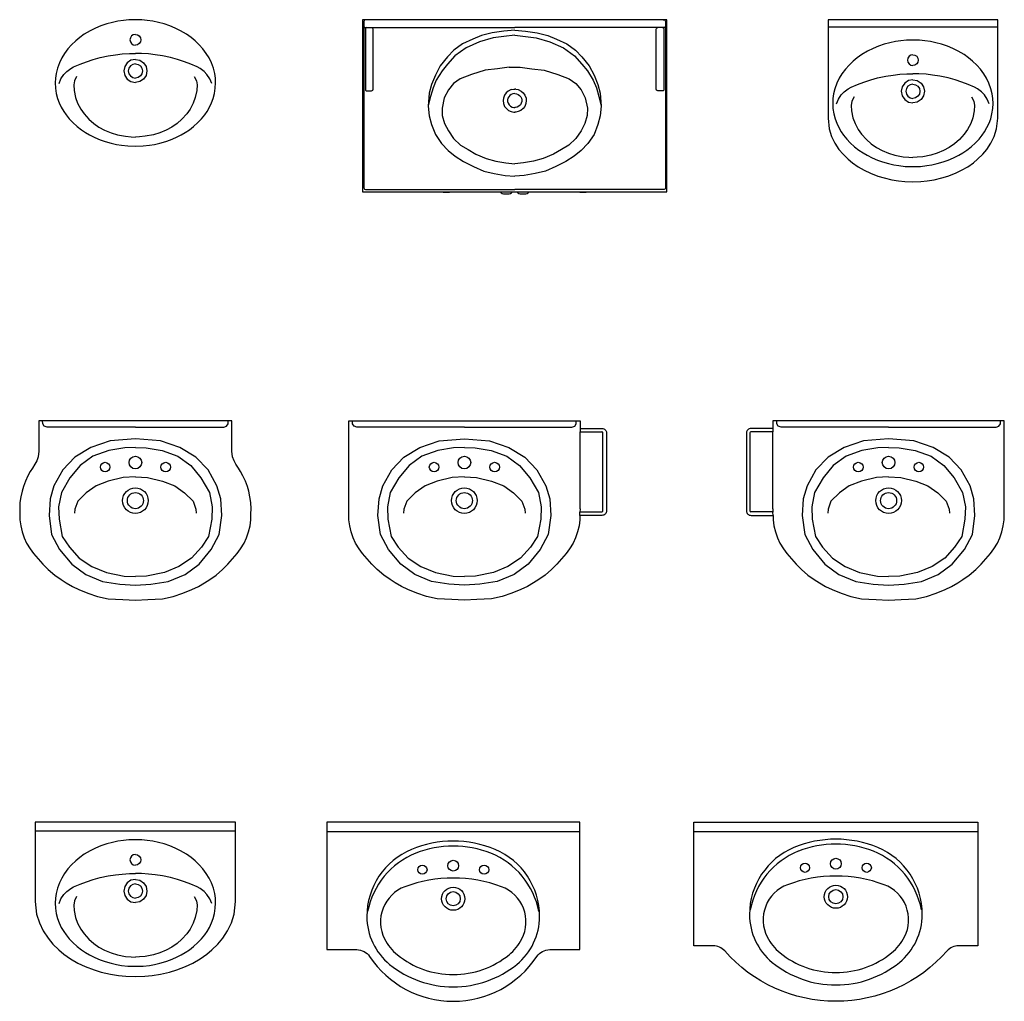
# Model space of a CAD drawing. Header units: millimetres. Extents: x 5135 to 18817, y 4023 to 17584.
# Drawn here: x 5310 to 8502, y 7893 to 11073 of the extents above; entities that cross this region are included whole.
import ezdxf

# ---------------------------------------------------------------- set-up
doc = ezdxf.new("R2010")
doc.units = ezdxf.units.MM
doc.layers.add('cad-block.com', color=250, linetype='Continuous')

# ---------------------------------------------------------------- blocks, each defined once
blk = doc.blocks.new('washbasin 62_top_cad-block.com')
at = {"color": 0}
for p, q in [((-16.2, -58.3), (-17.5, -65)), ((-12.4, -52.6), (-16.2, -58.3)), ((-6.7, -48.8), (-12.4, -52.6)), ((0, -47.5), (-6.7, -48.8)), ((0, -47.5), (6.7, -48.8)), ((6.7, -48.8), (12.4, -52.6)), ((12.4, -52.6), (16.2, -58.3)), ((16.2, -58.3), (17.5, -65)), ((-17.5, -65), (-16.2, -71.7)), ((-16.2, -71.7), (-12.4, -77.4)), ((-12.4, -77.4), (-6.7, -81.2)), ((-6.7, -81.2), (0, -82.5)), ((6.7, -81.2), (0, -82.5)), ((12.4, -77.4), (6.7, -81.2)), ((16.2, -71.7), (12.4, -77.4)), ((17.5, -65), (16.2, -71.7)), ((-136.8, -128.9), (-114.3, -122.8)), ((-114.3, -122.8), (-87.8, -117.1)), ((-87.8, -117.1), (-64, -113.3)), ((-64, -113.3), (-42.8, -110.9)), ((-42.8, -110.9), (-19.4, -109.4)), ((-19.4, -109.4), (0, -109)), ((19.4, -109.4), (0, -109)), ((42.8, -110.9), (19.4, -109.4)), ((64, -113.3), (42.8, -110.9)), ((87.8, -117.1), (64, -113.3)), ((114.3, -122.8), (87.8, -117.1)), ((136.8, -128.9), (114.3, -122.8)), ((-222.5, -167.3), (-209.6, -157.7)), ((-209.6, -157.7), (-200.1, -152.6)), ((-200.1, -152.6), (-179.5, -143.7)), ((-179.5, -143.7), (-158.9, -136)), ((-158.9, -136), (-136.8, -128.9)), ((-34.6, -151.6), (-37.5, -166)), ((-26.5, -139.5), (-34.6, -151.6)), ((-14.4, -131.4), (-26.5, -139.5)), ((-21.2, -157.2), (-23, -166)), ((-16.3, -149.7), (-21.2, -157.2)), ((-8.8, -144.8), (-16.3, -149.7)), ((0, -128.5), (-14.4, -131.4)), ((0, -143), (-8.8, -144.8)), ((0, -128.5), (14.4, -131.4)), ((0, -143), (8.8, -144.8)), ((8.8, -144.8), (16.3, -149.7)), ((14.4, -131.4), (26.5, -139.5)), ((16.3, -149.7), (21.2, -157.2)), ((21.2, -157.2), (23, -166)), ((26.5, -139.5), (34.6, -151.6)), ((34.6, -151.6), (37.5, -166)), ((158.9, -136), (136.8, -128.9)), ((179.5, -143.7), (158.9, -136)), ((200.1, -152.6), (179.5, -143.7)), ((209.6, -157.7), (200.1, -152.6)), ((222.5, -167.3), (209.6, -157.7)), ((-247.5, -206.4), (-241.2, -191.4)), ((-241.2, -191.4), (-232, -177.4)), ((-232, -177.4), (-222.5, -167.3)), ((-190.5, -183.9), (-197.9, -197.8)), ((-37.5, -166), (-34.6, -180.4)), ((-34.6, -180.4), (-26.5, -192.5)), ((-23, -166), (-21.2, -174.8)), ((-21.2, -174.8), (-16.3, -182.3)), ((-16.3, -182.3), (-8.8, -187.2)), ((-8.8, -187.2), (0, -189)), ((8.8, -187.2), (0, -189)), ((16.3, -182.3), (8.8, -187.2)), ((21.2, -174.8), (16.3, -182.3)), ((23, -166), (21.2, -174.8)), ((34.6, -180.4), (26.5, -192.5)), ((37.5, -166), (34.6, -180.4)), ((190.5, -183.9), (197.9, -197.8)), ((232, -177.4), (222.5, -167.3)), ((241.2, -191.4), (232, -177.4)), ((247.5, -206.4), (241.2, -191.4)), ((-197.9, -197.8), (-200, -211.5)), ((-200, -211.5), (-198.8, -229.6)), ((-26.5, -192.5), (-14.4, -200.6)), ((-14.4, -200.6), (0, -203.5)), ((14.4, -200.6), (0, -203.5)), ((26.5, -192.5), (14.4, -200.6)), ((197.9, -197.8), (200, -211.5)), ((200, -211.5), (198.8, -229.6)), ((-198.8, -229.6), (-194.2, -251.7)), ((-194.2, -251.7), (-187.6, -270)), ((194.2, -251.7), (187.6, -270)), ((198.8, -229.6), (194.2, -251.7)), ((-187.6, -270), (-177.1, -289.8)), ((187.6, -270), (177.1, -289.8)), ((-177.1, -289.8), (-166.4, -305)), ((-166.4, -305), (-150.9, -322.1)), ((166.4, -305), (150.9, -322.1)), ((177.1, -289.8), (166.4, -305)), ((-150.9, -322.1), (-135.1, -335.8)), ((-135.1, -335.8), (-118, -347.6)), ((-118, -347.6), (-99.6, -357.6)), ((118, -347.6), (99.6, -357.6)), ((135.1, -335.8), (118, -347.6)), ((150.9, -322.1), (135.1, -335.8)), ((-99.6, -357.6), (-78.9, -366.3)), ((-78.9, -366.3), (-58.3, -372.7)), ((-58.3, -372.7), (-31.9, -377.8)), ((-31.9, -377.8), (-13.4, -379.6)), ((-13.4, -379.6), (0, -380)), ((13.4, -379.6), (0, -380)), ((31.9, -377.8), (13.4, -379.6)), ((58.3, -372.7), (31.9, -377.8)), ((78.9, -366.3), (58.3, -372.7)), ((99.6, -357.6), (78.9, -366.3))]:
    blk.add_line(p, q, dxfattribs=at)
blk.add_lwpolyline([(0, -410), (24.7, -409.1), (45.5, -406.8), (61.4, -404.2), (78.7, -400.4), (98.4, -394.8), (114.3, -389.1), (131.5, -381.9), (148.6, -373.2), (161.7, -365.5), (175, -356.6), (188.8, -345.9), (202.9, -333.2), (214.3, -321), (224.6, -308.3), (232.4, -296.9), (240.1, -283.7), (246.9, -269.3), (252.2, -254.9), (256.3, -239.4), (259.1, -221.8), (260, -205), (259.3, -189.6), (257, -174.1), (252.9, -157.4), (246.3, -139.3), (238.8, -123.9), (229.8, -109.1), (218.9, -94.3), (207.1, -81.1), (193.5, -68.1), (180.6, -57.5), (165.7, -47), (146.7, -35.7), (129.2, -27.1), (111.8, -19.9), (92.8, -13.5), (74.4, -8.6), (56.9, -5), (38.7, -2.3), (21.2, -0.7), (0, 0), (-21.2, -0.7), (-38.7, -2.3), (-56.9, -5), (-74.4, -8.6), (-92.8, -13.5), (-111.8, -19.9), (-129.2, -27.1), (-146.7, -35.7), (-165.7, -47), (-180.6, -57.5), (-193.5, -68.1), (-207.1, -81.1), (-218.9, -94.3), (-229.8, -109.1), (-238.8, -123.9), (-246.3, -139.3), (-252.9, -157.4), (-257, -174.1), (-259.3, -189.6), (-260, -205), (-259.1, -221.8), (-256.3, -239.4), (-252.2, -254.9), (-246.9, -269.3), (-240.1, -283.7), (-232.4, -296.9), (-224.6, -308.3), (-214.3, -321), (-202.9, -333.2), (-188.8, -345.9), (-175, -356.6), (-161.7, -365.5), (-148.6, -373.2), (-131.5, -381.9), (-114.3, -389.1), (-98.4, -394.8), (-78.7, -400.4), (-61.4, -404.2), (-45.5, -406.8), (-24.7, -409.1)], close=True, dxfattribs=at)
blk = doc.blocks.new('washbasin 63_top_cad-block.com')
at = {"color": 0}
for p, q in [((-481.3, 0), (-486.5, -1.2)), ((481.3, 0), (486.5, -1.2)), ((-488.3, -3.1), (-489.1, -5.7)), ((-489.1, -5.7), (-489.1, -20.6)), ((-489.1, -20.6), (-488.3, -23.2)), ((-489, -20.6), (-489, -544.6)), ((-486.5, -1.2), (-488.3, -3.1)), ((-488.3, -23.2), (-486.4, -25)), ((-486.4, -25), (-483.9, -25.7)), ((-483.6, -28.3), (-484, -30.6)), ((-484, -30.6), (-484, -225.2)), ((-483.9, -25.7), (0, -25.7)), ((-481.6, -26.2), (-483.6, -28.3)), ((-479.1, -25.7), (-481.6, -26.2)), ((-461.5, -26.3), (-463.5, -25.7)), ((-459.6, -28.4), (-461.5, -26.3)), ((-459, -30.5), (-459.6, -28.4)), ((-459, -225.1), (-459, -30.5)), ((483.9, -25.7), (0, -25.7)), ((459, -30.5), (459.6, -28.4)), ((459, -225.1), (459, -30.5)), ((459.6, -28.4), (461.5, -26.3)), ((461.5, -26.3), (463.5, -25.7)), ((479.1, -25.7), (481.6, -26.2)), ((481.6, -26.2), (483.6, -28.3)), ((483.6, -28.3), (484, -30.6)), ((486.4, -25), (483.9, -25.7)), ((484, -30.6), (484, -225.2)), ((488.3, -23.2), (486.4, -25)), ((486.5, -1.2), (488.3, -3.1)), ((488.3, -3.1), (489.1, -5.7)), ((489.1, -20.6), (488.3, -23.2)), ((489, -20.6), (489, -544.6)), ((489.1, -5.7), (489.1, -20.6)), ((-135.3, -62.6), (-169.1, -78.5)), ((-107.2, -51.3), (-135.3, -62.6)), ((-69.7, -58.8), (-113.8, -71.9)), ((-72.6, -42.9), (-107.2, -51.3)), ((-35.1, -37.2), (-72.6, -42.9)), ((-35.1, -54.1), (-69.7, -58.8)), ((0, -34), (-35.1, -37.2)), ((0, -50), (-35.1, -54.1)), ((0, -34), (35.1, -37.2)), ((0, -50), (35.1, -54.1)), ((35.1, -37.2), (72.6, -42.9)), ((35.1, -54.1), (69.7, -58.8)), ((69.7, -58.8), (113.8, -71.9)), ((72.6, -42.9), (107.2, -51.3)), ((107.2, -51.3), (135.3, -62.6)), ((135.3, -62.6), (169.1, -78.5)), ((-169.1, -78.5), (-197.2, -99.1)), ((-157.8, -91.6), (-194.4, -117)), ((-113.8, -71.9), (-157.8, -91.6)), ((113.8, -71.9), (157.8, -91.6)), ((157.8, -91.6), (194.4, -117)), ((169.1, -78.5), (197.2, -99.1)), ((-217.8, -119.8), (-241.2, -149.8)), ((-197.2, -99.1), (-217.8, -119.8)), ((-194.4, -117), (-217.8, -144.2)), ((194.4, -117), (217.8, -144.2)), ((197.2, -99.1), (217.8, -119.8)), ((217.8, -119.8), (241.2, -149.8)), ((-241.2, -149.8), (-257.2, -179.8)), ((-217.8, -144.2), (-235.6, -165.8)), ((-55.7, -159.2), (-96, -163.9)), ((-17.8, -153.6), (-55.7, -159.2)), ((-17.8, -153.6), (17.8, -153.6)), ((17.8, -153.6), (55.7, -159.2)), ((55.7, -159.2), (96, -163.9)), ((217.8, -144.2), (235.6, -165.8)), ((241.2, -149.8), (257.2, -179.8)), ((-257.2, -179.8), (-269.4, -209.9)), ((-235.6, -165.8), (-254.4, -195.8)), ((-176.6, -191.1), (-198.1, -207)), ((-140, -177), (-176.6, -191.1)), ((-96, -163.9), (-140, -177)), ((96, -163.9), (140, -177)), ((140, -177), (176.6, -191.1)), ((176.6, -191.1), (198.1, -207)), ((235.6, -165.8), (254.4, -195.8)), ((257.2, -179.8), (269.4, -209.9)), ((-269.4, -209.9), (-276.9, -238)), ((-264.7, -221.1), (-273.1, -248.3)), ((-254.4, -195.8), (-264.7, -221.1)), ((-198.1, -207), (-215, -226.7)), ((198.1, -207), (215, -226.7)), ((254.4, -195.8), (264.7, -221.1)), ((264.7, -221.1), (273.1, -248.3)), ((269.4, -209.9), (276.9, -238)), ((-484, -225.2), (-483.4, -228.2)), ((-483.4, -228.2), (-481.3, -230)), ((-481.3, -230), (-479.1, -230.7)), ((-479.1, -230.7), (-463.8, -230.7)), ((-463.8, -230.7), (-461.5, -229.7)), ((-461.5, -229.7), (-459.6, -228)), ((-459.6, -228), (-459, -225.1)), ((-276.9, -238), (-280.6, -280.2)), ((-273.1, -248.3), (-280, -278.1)), ((-228.1, -253), (-235.6, -286.8)), ((-215, -226.7), (-228.1, -253)), ((-36.7, -254.7), (-37.4, -262.1)), ((-33.2, -244.8), (-36.7, -254.7)), ((-28, -237.4), (-33.2, -244.8)), ((-20.9, -231), (-28, -237.4)), ((-22.1, -254.7), (-22.8, -260.1)), ((-19.4, -249.8), (-22.1, -254.7)), ((-11.7, -226.3), (-20.9, -231)), ((-15.2, -245.1), (-19.4, -249.8)), ((-11, -241.8), (-15.2, -245.1)), ((-11.7, -226.3), (-3.3, -225)), ((-11, -226.1), (-11.7, -226.3)), ((-6.3, -239.9), (-11, -241.8)), ((0, -239), (-6.3, -239.9)), ((-3.3, -225), (0, -224.8)), ((3.3, -225), (0, -224.8)), ((0, -239), (6.3, -239.9)), ((3.3, -225), (11.7, -226.3)), ((6.3, -239.9), (11, -241.8)), ((11, -226.1), (11.7, -226.3)), ((11, -241.8), (15.2, -245.1)), ((11.7, -226.3), (20.9, -231)), ((15.2, -245.1), (19.4, -249.8)), ((19.4, -249.8), (22.1, -254.7)), ((20.9, -231), (28, -237.4)), ((22.1, -254.7), (22.8, -260.1)), ((28, -237.4), (33.2, -244.8)), ((33.2, -244.8), (36.7, -254.7)), ((36.7, -254.7), (37.4, -262.1)), ((215, -226.7), (228.1, -253)), ((228.1, -253), (235.6, -286.8)), ((273.1, -248.3), (280, -278.1)), ((276.9, -238), (280.6, -280.2)), ((459.6, -228), (459, -225.1)), ((461.5, -229.7), (459.6, -228)), ((463.8, -230.7), (461.5, -229.7)), ((479.1, -230.7), (463.8, -230.7)), ((481.3, -230), (479.1, -230.7)), ((483.4, -228.2), (481.3, -230)), ((484, -225.2), (483.4, -228.2)), ((-280.6, -280.2), (-276.9, -311.2)), ((-235.6, -286.8), (-234.7, -310.2)), ((-37.4, -262.1), (-36.2, -271.8)), ((-36.2, -271.8), (-33, -280.7)), ((-33, -280.7), (-27, -288.1)), ((-22.8, -260.1), (-22.8, -264.6)), ((-22.8, -264.6), (-21.4, -270.8)), ((-21.4, -270.8), (-18.4, -276)), ((-18.4, -276), (-13.7, -280.2)), ((-13.7, -280.2), (-8.3, -283.1)), ((-8.3, -283.1), (-2.6, -284.6)), ((-2.6, -284.6), (0, -284.9)), ((2.6, -284.6), (0, -284.9)), ((8.3, -283.1), (2.6, -284.6)), ((13.7, -280.2), (8.3, -283.1)), ((18.4, -276), (13.7, -280.2)), ((21.4, -270.8), (18.4, -276)), ((22.8, -264.6), (21.4, -270.8)), ((22.8, -260.1), (22.8, -264.6)), ((33, -280.7), (27, -288.1)), ((36.2, -271.8), (33, -280.7)), ((37.4, -262.1), (36.2, -271.8)), ((235.6, -286.8), (234.7, -310.2)), ((280.6, -280.2), (276.9, -311.2)), ((-276.9, -311.2), (-269.4, -339.3)), ((-234.7, -310.2), (-227.2, -336.5)), ((-27, -288.1), (-20.1, -293.8)), ((-20.1, -293.8), (-11.7, -297.7)), ((-11.7, -297.7), (-3.3, -299.2)), ((-3.3, -299.2), (0, -299.5)), ((3.3, -299.2), (0, -299.5)), ((11.7, -297.7), (3.3, -299.2)), ((20.1, -293.8), (11.7, -297.7)), ((27, -288.1), (20.1, -293.8)), ((234.7, -310.2), (227.2, -336.5)), ((276.9, -311.2), (269.4, -339.3)), ((-269.4, -339.3), (-257.2, -372.2)), ((-227.2, -336.5), (-215, -360)), ((227.2, -336.5), (215, -360)), ((269.4, -339.3), (257.2, -372.2)), ((-257.2, -372.2), (-237.5, -401.3)), ((-215, -360), (-198.1, -385.3)), ((215, -360), (198.1, -385.3)), ((257.2, -372.2), (237.5, -401.3)), ((-237.5, -401.3), (-215.9, -423.8)), ((-198.1, -385.3), (-175.6, -405.9)), ((-175.6, -405.9), (-151.3, -420)), ((175.6, -405.9), (151.3, -420)), ((198.1, -385.3), (175.6, -405.9)), ((237.5, -401.3), (215.9, -423.8)), ((-215.9, -423.8), (-192.5, -441.6)), ((-192.5, -441.6), (-166.3, -459.4)), ((-151.3, -420), (-126, -436)), ((-126, -436), (-92.2, -450)), ((126, -436), (92.2, -450)), ((151.3, -420), (126, -436)), ((192.5, -441.6), (166.3, -459.4)), ((215.9, -423.8), (192.5, -441.6)), ((-166.3, -459.4), (-133.5, -475.4)), ((-133.5, -475.4), (-99.7, -490.4)), ((-92.2, -450), (-61.3, -458.5)), ((-61.3, -458.5), (-28.5, -463.2)), ((-28.5, -463.2), (0, -466.5)), ((28.5, -463.2), (0, -466.5)), ((61.3, -458.5), (28.5, -463.2)), ((92.2, -450), (61.3, -458.5)), ((133.5, -475.4), (99.7, -490.4)), ((166.3, -459.4), (133.5, -475.4)), ((-99.7, -490.4), (-66.9, -497.9)), ((-66.9, -497.9), (-30.4, -504.5)), ((-30.4, -504.5), (0, -506.5)), ((30.4, -504.5), (0, -506.5)), ((66.9, -497.9), (30.4, -504.5)), ((99.7, -490.4), (66.9, -497.9)), ((-489, -544.6), (-488.4, -547.2)), ((-488.4, -547.2), (-486.4, -549.1)), ((-486.4, -549.1), (-484.1, -549.6)), ((-484.1, -549.6), (0, -549.6)), ((-236.3, -557.3), (-207.2, -557.3)), ((-45.8, -557.3), (-8, -557.3)), ((484.1, -549.6), (0, -549.6)), ((8, -557.3), (45.8, -557.3)), ((207.2, -557.3), (236.3, -557.3)), ((486.4, -549.1), (484.1, -549.6)), ((488.4, -547.2), (486.4, -549.1)), ((489, -544.6), (488.4, -547.2))]:
    blk.add_line(p, q, dxfattribs=at)
blk.add_lwpolyline([(208.4, -558.1), (211.7, -558.8), (221.7, -558.8), (231.7, -558.8), (235.1, -558.1), (236.3, -557.3), (493, -557.3), (493, 0), (-493, 0), (-493, -557.3), (-236.3, -557.3), (-235.1, -558.1), (-231.7, -558.8), (-221.7, -558.8), (-211.7, -558.8), (-208.4, -558.1), (-207.2, -557.3), (-45.8, -557.3), (-45.6, -558.2), (-43.4, -561.3), (-40.1, -563.3), (-36.3, -564.1), (-17.5, -564.1), (-13.6, -563.3), (-10.4, -561.3), (-8.2, -558.2), (-8, -557.3), (8, -557.3), (8.2, -558.2), (10.4, -561.3), (13.6, -563.3), (17.5, -564.1), (36.3, -564.1), (40.1, -563.3), (43.4, -561.3), (45.6, -558.2), (45.8, -557.3), (207.2, -557.3)], close=True, dxfattribs=at)
blk = doc.blocks.new('washbasin 64_top_cad-block.com')
at = {"color": 0}
for p, q in [((275, -273.7), (275, 0)), ((-275, -23.3), (275, -23.3)), ((-129.2, -93.1), (-146.7, -101.7)), ((-111.8, -85.9), (-129.2, -93.1)), ((-92.8, -79.5), (-111.8, -85.9)), ((-74.4, -74.5), (-92.8, -79.5)), ((-56.9, -70.9), (-74.4, -74.5)), ((-38.7, -68.2), (-56.9, -70.9)), ((-21.2, -66.7), (-38.7, -68.2)), ((0, -66), (-21.2, -66.7)), ((21.2, -66.7), (0, -66)), ((38.7, -68.2), (21.2, -66.7)), ((56.9, -70.9), (38.7, -68.2)), ((74.4, -74.5), (56.9, -70.9)), ((92.8, -79.5), (74.4, -74.5)), ((111.8, -85.9), (92.8, -79.5)), ((129.2, -93.1), (111.8, -85.9)), ((146.7, -101.7), (129.2, -93.1)), ((-180.6, -123.5), (-193.5, -134)), ((-165.7, -113), (-180.6, -123.5)), ((-146.7, -101.7), (-165.7, -113)), ((-16.2, -124.3), (-17.5, -131)), ((-12.4, -118.6), (-16.2, -124.3)), ((-6.7, -114.8), (-12.4, -118.6)), ((0, -113.5), (-6.7, -114.8)), ((0, -113.5), (6.7, -114.8)), ((6.7, -114.8), (12.4, -118.6)), ((12.4, -118.6), (16.2, -124.3)), ((16.2, -124.3), (17.5, -131)), ((165.7, -113), (146.7, -101.7)), ((180.6, -123.5), (165.7, -113)), ((193.5, -134), (180.6, -123.5)), ((-207.1, -147), (-218.9, -160.3)), ((-193.5, -134), (-207.1, -147)), ((-17.5, -131), (-16.2, -137.7)), ((-16.2, -137.7), (-12.4, -143.3)), ((-12.4, -143.3), (-6.7, -147.1)), ((-6.7, -147.1), (0, -148.5)), ((6.7, -147.1), (0, -148.5)), ((12.4, -143.3), (6.7, -147.1)), ((16.2, -137.7), (12.4, -143.3)), ((17.5, -131), (16.2, -137.7)), ((207.1, -147), (193.5, -134)), ((218.9, -160.3), (207.1, -147)), ((-238.8, -189.9), (-246.3, -205.3)), ((-229.8, -175.1), (-238.8, -189.9)), ((-218.9, -160.3), (-229.8, -175.1)), ((-136.8, -194.8), (-114.3, -188.7)), ((-114.3, -188.7), (-87.8, -183)), ((-87.8, -183), (-64, -179.2)), ((-64, -179.2), (-42.8, -176.9)), ((-42.8, -176.9), (-19.4, -175.4)), ((-19.4, -175.4), (0, -175)), ((19.4, -175.4), (0, -175)), ((42.8, -176.9), (19.4, -175.4)), ((64, -179.2), (42.8, -176.9)), ((87.8, -183), (64, -179.2)), ((114.3, -188.7), (87.8, -183)), ((136.8, -194.8), (114.3, -188.7)), ((229.8, -175.1), (218.9, -160.3)), ((238.8, -189.9), (229.8, -175.1)), ((246.3, -205.3), (238.8, -189.9)), ((-252.9, -223.4), (-257, -240.1)), ((-246.3, -205.3), (-252.9, -223.4)), ((-209.6, -223.6), (-200.1, -218.5)), ((-200.1, -218.5), (-179.5, -209.7)), ((-179.5, -209.7), (-158.9, -202)), ((-158.9, -202), (-136.8, -194.8)), ((-34.6, -217.6), (-37.5, -232)), ((-26.5, -205.5), (-34.6, -217.6)), ((-14.4, -197.3), (-26.5, -205.5)), ((-21.2, -223.2), (-23, -232)), ((-16.3, -215.7), (-21.2, -223.2)), ((-8.8, -210.7), (-16.3, -215.7)), ((0, -194.5), (-14.4, -197.3)), ((0, -209), (-8.8, -210.7)), ((0, -194.5), (14.4, -197.3)), ((0, -209), (8.8, -210.7)), ((8.8, -210.7), (16.3, -215.7)), ((14.4, -197.3), (26.5, -205.5)), ((16.3, -215.7), (21.2, -223.2)), ((21.2, -223.2), (23, -232)), ((26.5, -205.5), (34.6, -217.6)), ((34.6, -217.6), (37.5, -232)), ((158.9, -202), (136.8, -194.8)), ((179.5, -209.7), (158.9, -202)), ((200.1, -218.5), (179.5, -209.7)), ((209.6, -223.6), (200.1, -218.5)), ((252.9, -223.4), (246.3, -205.3)), ((257, -240.1), (252.9, -223.4)), ((-257, -240.1), (-259.3, -255.6)), ((-241.2, -257.4), (-232, -243.4)), ((-232, -243.4), (-222.5, -233.3)), ((-222.5, -233.3), (-209.6, -223.6)), ((-190.5, -249.8), (-197.9, -263.7)), ((-37.5, -232), (-34.6, -246.3)), ((-34.6, -246.3), (-26.5, -258.5)), ((-23, -232), (-21.2, -240.8)), ((-21.2, -240.8), (-16.3, -248.2)), ((-16.3, -248.2), (-8.8, -253.2)), ((-8.8, -253.2), (0, -255)), ((8.8, -253.2), (0, -255)), ((16.3, -248.2), (8.8, -253.2)), ((21.2, -240.8), (16.3, -248.2)), ((23, -232), (21.2, -240.8)), ((34.6, -246.3), (26.5, -258.5)), ((37.5, -232), (34.6, -246.3)), ((190.5, -249.8), (197.9, -263.7)), ((222.5, -233.3), (209.6, -223.6)), ((232, -243.4), (222.5, -233.3)), ((241.2, -257.4), (232, -243.4)), ((259.3, -255.6), (257, -240.1)), ((-259.3, -255.6), (-260, -271)), ((-260, -271), (-259.1, -287.8)), ((-247.5, -272.4), (-241.2, -257.4)), ((-197.9, -263.7), (-200, -277.5)), ((-200, -277.5), (-198.8, -295.6)), ((-26.5, -258.5), (-14.4, -266.6)), ((-14.4, -266.6), (0, -269.5)), ((14.4, -266.6), (0, -269.5)), ((26.5, -258.5), (14.4, -266.6)), ((197.9, -263.7), (200, -277.5)), ((200, -277.5), (198.8, -295.6)), ((247.5, -272.4), (241.2, -257.4)), ((259.1, -287.8), (260, -271)), ((260, -271), (259.3, -255.6)), ((-259.1, -287.8), (-256.3, -305.3)), ((-256.3, -305.3), (-252.2, -320.9)), ((-198.8, -295.6), (-194.2, -317.6)), ((-194.2, -317.6), (-187.6, -335.9)), ((194.2, -317.6), (187.6, -335.9)), ((198.8, -295.6), (194.2, -317.6)), ((252.2, -320.9), (256.3, -305.3)), ((256.3, -305.3), (259.1, -287.8)), ((-252.2, -320.9), (-246.9, -335.3)), ((-246.9, -335.3), (-240.1, -349.7)), ((-240.1, -349.7), (-232.4, -362.9)), ((-187.6, -335.9), (-177.1, -355.7)), ((187.6, -335.9), (177.1, -355.7)), ((232.4, -362.9), (240.1, -349.7)), ((240.1, -349.7), (246.9, -335.3)), ((246.9, -335.3), (252.2, -320.9)), ((-232.4, -362.9), (-224.6, -374.3)), ((-224.6, -374.3), (-214.3, -387)), ((-177.1, -355.7), (-166.4, -371)), ((-166.4, -371), (-150.9, -388)), ((166.4, -371), (150.9, -388)), ((177.1, -355.7), (166.4, -371)), ((214.3, -387), (224.6, -374.3)), ((224.6, -374.3), (232.4, -362.9)), ((-214.3, -387), (-202.9, -399.2)), ((-202.9, -399.2), (-188.8, -411.9)), ((-188.8, -411.9), (-175, -422.5)), ((-150.9, -388), (-135.1, -401.7)), ((-135.1, -401.7), (-118, -413.5)), ((-118, -413.5), (-99.6, -423.6)), ((118, -413.5), (99.6, -423.6)), ((135.1, -401.7), (118, -413.5)), ((150.9, -388), (135.1, -401.7)), ((175, -422.5), (188.8, -411.9)), ((188.8, -411.9), (202.9, -399.2)), ((202.9, -399.2), (214.3, -387)), ((-175, -422.5), (-161.7, -431.5)), ((-161.7, -431.5), (-148.6, -439.2)), ((-148.6, -439.2), (-131.5, -447.8)), ((-99.6, -423.6), (-78.9, -432.3)), ((-78.9, -432.3), (-58.3, -438.6)), ((-58.3, -438.6), (-31.9, -443.8)), ((-31.9, -443.8), (-13.4, -445.6)), ((-13.4, -445.6), (0, -446)), ((13.4, -445.6), (0, -446)), ((31.9, -443.8), (13.4, -445.6)), ((58.3, -438.6), (31.9, -443.8)), ((78.9, -432.3), (58.3, -438.6)), ((99.6, -423.6), (78.9, -432.3)), ((131.5, -447.8), (148.6, -439.2)), ((148.6, -439.2), (161.7, -431.5)), ((161.7, -431.5), (175, -422.5)), ((-131.5, -447.8), (-114.3, -455.1)), ((-114.3, -455.1), (-98.4, -460.7)), ((-98.4, -460.7), (-78.7, -466.3)), ((-78.7, -466.3), (-61.4, -470.2)), ((-61.4, -470.2), (-45.5, -472.8)), ((-45.5, -472.8), (-24.7, -475)), ((-24.7, -475), (0, -476)), ((0, -476), (24.7, -475)), ((24.7, -475), (45.5, -472.8)), ((45.5, -472.8), (61.4, -470.2)), ((61.4, -470.2), (78.7, -466.3)), ((78.7, -466.3), (98.4, -460.7)), ((98.4, -460.7), (114.3, -455.1)), ((114.3, -455.1), (131.5, -447.8))]:
    blk.add_line(p, q, dxfattribs=at)
blk.add_lwpolyline([(0, -525), (25.9, -524.1), (46.5, -522), (68.5, -518.5), (93.6, -512.7), (113.4, -506.6), (137.7, -497.3), (157.6, -487.8), (177.6, -476.2), (196, -463.4), (209.9, -452), (226.3, -435.9), (239.6, -420), (253, -399.6), (263.4, -377.9), (271, -353.8), (275, -318.8), (275, 0), (-275, 0), (-275, -318.8), (-271, -353.8), (-263.4, -377.9), (-253, -399.6), (-239.6, -420), (-226.3, -435.9), (-209.9, -452), (-196, -463.4), (-177.6, -476.2), (-157.6, -487.8), (-137.7, -497.3), (-113.4, -506.6), (-93.6, -512.7), (-68.5, -518.5), (-46.5, -522), (-25.9, -524.1)], close=True, dxfattribs=at)
blk = doc.blocks.new('washbasin 73_top_cad-block.com')
at = {"color": 0}
for p, q in [((-300.3, -9.5), (-300.6, 0)), ((300.3, -9.5), (300.6, 0)), ((-295.5, -17.3), (-300.3, -9.5)), ((-286.5, -20.1), (-295.5, -17.3)), ((0, -20.1), (-286.5, -20.1)), ((0, -20.1), (286.5, -20.1)), ((286.5, -20.1), (295.5, -17.3)), ((295.5, -17.3), (300.3, -9.5)), ((0, -58), (-81.9, -64.2)), ((81.9, -64.2), (0, -58)), ((-144.2, -85.4), (-195.9, -117.3)), ((-81.9, -64.2), (-144.2, -85.4)), ((-34.7, -87), (-86.4, -96.1)), ((0, -85.9), (-34.7, -87)), ((0, -85.9), (34.7, -87)), ((34.7, -87), (86.4, -96.1)), ((144.2, -85.4), (81.9, -64.2)), ((195.9, -117.3), (144.2, -85.4)), ((-195.9, -117.3), (-235.4, -158.3)), ((-138.1, -114.3), (-179.2, -144.7)), ((-86.4, -96.1), (-138.1, -114.3)), ((86.4, -96.1), (138.1, -114.3)), ((138.1, -114.3), (179.2, -144.7)), ((235.4, -158.3), (195.9, -117.3)), ((-235.4, -158.3), (-264.3, -210)), ((-179.2, -144.7), (-212.6, -184.2)), ((179.2, -144.7), (212.6, -184.2)), ((264.3, -210), (235.4, -158.3)), ((-212.6, -184.2), (-240, -231.2)), ((-39.3, -182.6), (-88, -194.8)), ((0, -180.4), (-39.3, -182.6)), ((0, -180.4), (39.3, -182.6)), ((39.3, -182.6), (88, -194.8)), ((212.6, -184.2), (240, -231.2)), ((-264.3, -210), (-276.5, -252.5)), ((-127.5, -210), (-159.4, -232.8)), ((-88, -194.8), (-127.5, -210)), ((88, -194.8), (127.5, -210)), ((127.5, -210), (159.4, -232.8)), ((276.5, -252.5), (264.3, -210)), ((-276.5, -252.5), (-280, -305.7)), ((-240, -231.2), (-249.1, -278.3)), ((-159.4, -232.8), (-186.8, -260.1)), ((159.4, -232.8), (186.8, -260.1)), ((240, -231.2), (249.1, -278.3)), ((280, -305.7), (276.5, -252.5)), ((-249.1, -278.3), (-247.6, -317.8)), ((-195.9, -285.9), (-197.4, -298.1)), ((-186.8, -260.1), (-195.9, -285.9)), ((186.8, -260.1), (195.9, -285.9)), ((195.9, -285.9), (197.4, -298.1)), ((249.1, -278.3), (247.6, -317.8)), ((-280, -305.7), (-271.9, -367.9)), ((-247.6, -317.8), (-237, -374)), ((247.6, -317.8), (237, -374)), ((271.9, -367.9), (280, -305.7)), ((-271.9, -367.9), (-246.1, -416.5)), ((-237, -374), (-214.1, -408.9)), ((237, -374), (214.1, -408.9)), ((246.1, -416.5), (271.9, -367.9)), ((-214.1, -408.9), (-182.2, -443.9)), ((214.1, -408.9), (182.2, -443.9)), ((-246.1, -416.5), (-206.5, -463.6)), ((-182.2, -443.9), (-141.2, -471.2)), ((182.2, -443.9), (141.2, -471.2)), ((206.5, -463.6), (246.1, -416.5)), ((-206.5, -463.6), (-160.9, -497)), ((-141.2, -471.2), (-94, -491)), ((141.2, -471.2), (94, -491)), ((160.9, -497), (206.5, -463.6)), ((-160.9, -497), (-106.2, -519.8)), ((-94, -491), (-36.3, -503.1)), ((-36.3, -503.1), (0, -504)), ((36.3, -503.1), (0, -504)), ((94, -491), (36.3, -503.1)), ((106.2, -519.8), (160.9, -497)), ((-106.2, -519.8), (-49.9, -528.9)), ((-49.9, -528.9), (0, -532)), ((0, -532), (49.9, -528.9)), ((49.9, -528.9), (106.2, -519.8))]:
    blk.add_line(p, q, dxfattribs=at)
blk.add_lwpolyline([(0, -580), (40.5, -578.6), (88.4, -576.1), (122.8, -568.8), (154.3, -557.8), (183.4, -546.3), (204.3, -535.9), (224.2, -524.3), (240.9, -513.8), (261.4, -499.2), (282.3, -481.4), (300.1, -464.1), (315.3, -446.3), (330.4, -429), (340.9, -413.8), (352.9, -395.4), (360.3, -378.7), (367.1, -358.8), (371.8, -339.9), (374.4, -320.5), (374.7, -301.1), (375, -284.1), (374.3, -264.3), (371.5, -246.2), (367.5, -227.8), (362.9, -212), (356.6, -194.8), (348.5, -177.9), (341.1, -163.8), (333.9, -152.6), (326.1, -140.2), (319.8, -128.7), (315, -116.2), (312.9, -98), (312.9, 0), (0, 0), (-312.9, 0), (-312.9, -98), (-315, -116.2), (-319.8, -128.7), (-326.1, -140.2), (-333.9, -152.6), (-341.1, -163.8), (-348.5, -177.9), (-356.6, -194.8), (-362.9, -212), (-367.5, -227.8), (-371.5, -246.2), (-374.3, -264.3), (-375, -284.1), (-374.7, -301.1), (-374.4, -320.5), (-371.8, -339.9), (-367.1, -358.8), (-360.3, -378.7), (-352.9, -395.4), (-340.9, -413.8), (-330.4, -429), (-315.3, -446.3), (-300.1, -464.1), (-282.3, -481.4), (-261.4, -499.2), (-240.9, -513.8), (-224.2, -524.3), (-204.3, -535.9), (-183.4, -546.3), (-154.3, -557.8), (-122.8, -568.8), (-88.4, -576.1), (-40.5, -578.6)], close=True, dxfattribs=at)
for centre, radius in [((0, -134.5), 20.5), ((-98.2, -149.3), 15.4), ((98.2, -149.3), 15.4), ((0, -258), 41.5), ((0, -258), 26.1)]:
    blk.add_circle(centre, radius, dxfattribs=at)
blk = doc.blocks.new('washbasin 74_top_cad-block.com')
at = {"color": 0}
for p, q in [((-362.4, -9.5), (-362.7, 0)), ((362.4, -9.5), (362.7, 0)), ((-357.6, -17.3), (-362.4, -9.5)), ((-348.7, -20.1), (-357.6, -17.3)), ((0, -20.1), (-348.7, -20.1)), ((0, -20.1), (348.7, -20.1)), ((348.7, -20.1), (357.6, -17.3)), ((357.6, -17.3), (362.4, -9.5)), ((375, -23.9), (375, -35.2)), ((-81.9, -64.2), (0, -58)), ((0, -58), (81.9, -64.2)), ((375, -35.2), (446.1, -35.2)), ((375, -284.1), (375, -35.2)), ((449.3, -291.3), (449.3, -38.5)), ((-195.9, -117.3), (-144.2, -85.4)), ((-144.2, -85.4), (-81.9, -64.2)), ((-34.7, -87), (-86.4, -96.1)), ((0, -85.9), (-34.7, -87)), ((0, -85.9), (34.7, -87)), ((34.7, -87), (86.4, -96.1)), ((81.9, -64.2), (144.2, -85.4)), ((144.2, -85.4), (195.9, -117.3)), ((-235.4, -158.3), (-195.9, -117.3)), ((-138.1, -114.3), (-179.2, -144.7)), ((-86.4, -96.1), (-138.1, -114.3)), ((86.4, -96.1), (138.1, -114.3)), ((138.1, -114.3), (179.2, -144.7)), ((195.9, -117.3), (235.4, -158.3)), ((-264.3, -210), (-235.4, -158.3)), ((-179.2, -144.7), (-212.6, -184.2)), ((179.2, -144.7), (212.6, -184.2)), ((235.4, -158.3), (264.3, -210)), ((-212.6, -184.2), (-240, -231.2)), ((-39.3, -182.6), (-88, -194.8)), ((0, -180.4), (-39.3, -182.6)), ((0, -180.4), (39.3, -182.6)), ((39.3, -182.6), (88, -194.8)), ((212.6, -184.2), (240, -231.2)), ((-276.5, -252.5), (-264.3, -210)), ((-127.5, -210), (-159.4, -232.8)), ((-88, -194.8), (-127.5, -210)), ((88, -194.8), (127.5, -210)), ((127.5, -210), (159.4, -232.8)), ((264.3, -210), (276.5, -252.5)), ((-280, -305.7), (-276.5, -252.5)), ((-240, -231.2), (-249.1, -278.3)), ((-159.4, -232.8), (-186.8, -260.1)), ((159.4, -232.8), (186.8, -260.1)), ((240, -231.2), (249.1, -278.3)), ((276.5, -252.5), (280, -305.7)), ((-249.1, -278.3), (-247.6, -317.8)), ((-195.9, -285.9), (-197.4, -298.1)), ((-186.8, -260.1), (-195.9, -285.9)), ((186.8, -260.1), (195.9, -285.9)), ((195.9, -285.9), (197.4, -298.1)), ((249.1, -278.3), (247.6, -317.8)), ((375, -284.1), (374.8, -295.7)), ((-271.9, -367.9), (-280, -305.7)), ((-247.6, -317.8), (-237, -374)), ((247.6, -317.8), (237, -374)), ((280, -305.7), (271.9, -367.9)), ((374.6, -305.9), (374.8, -295.7)), ((374.8, -294.6), (446.1, -294.6)), ((-246.1, -416.5), (-271.9, -367.9)), ((-237, -374), (-214.1, -408.9)), ((237, -374), (214.1, -408.9)), ((271.9, -367.9), (246.1, -416.5)), ((-214.1, -408.9), (-182.2, -443.9)), ((214.1, -408.9), (182.2, -443.9)), ((-206.5, -463.6), (-246.1, -416.5)), ((-182.2, -443.9), (-141.2, -471.2)), ((182.2, -443.9), (141.2, -471.2)), ((246.1, -416.5), (206.5, -463.6)), ((-160.9, -497), (-206.5, -463.6)), ((-141.2, -471.2), (-94, -491)), ((141.2, -471.2), (94, -491)), ((206.5, -463.6), (160.9, -497)), ((-106.2, -519.8), (-160.9, -497)), ((-94, -491), (-36.3, -503.1)), ((-36.3, -503.1), (0, -504)), ((36.3, -503.1), (0, -504)), ((94, -491), (36.3, -503.1)), ((160.9, -497), (106.2, -519.8)), ((-49.9, -528.9), (-106.2, -519.8)), ((0, -532), (-49.9, -528.9)), ((49.9, -528.9), (0, -532)), ((106.2, -519.8), (49.9, -528.9))]:
    blk.add_line(p, q, dxfattribs=at)
blk.add_lwpolyline([(460.6, -38.5), (460.6, -291.3, -0.415237), (446, -305.9), (374.6, -305.9), (374.4, -320.5), (371.8, -339.9), (367.1, -358.8), (360.3, -378.7), (352.9, -395.4), (340.9, -413.8), (330.4, -429), (315.3, -446.3), (300.1, -464.1), (282.3, -481.4), (261.4, -499.2), (240.9, -513.8), (224.2, -524.3), (204.3, -535.9), (183.4, -546.3), (154.3, -557.8), (122.8, -568.8), (88.4, -576.1), (40.5, -578.6), (0, -580), (-40.5, -578.6), (-88.4, -576.1), (-122.8, -568.8), (-154.3, -557.8), (-183.4, -546.3), (-204.3, -535.9), (-224.2, -524.3), (-240.9, -513.8), (-261.4, -499.2), (-282.3, -481.4), (-300.1, -464.1), (-315.3, -446.3), (-330.4, -429), (-340.9, -413.8), (-352.9, -395.4), (-360.3, -378.7), (-367.1, -358.8), (-371.8, -339.9), (-374.4, -320.5), (-374.7, -301.1), (-375, -284.1), (-375, 0), (0, 0), (375, 0), (375, -23.9), (446, -23.9, -0.415237)], format="xyb", close=True, dxfattribs=at)
for centre, radius in [((0, -134.5), 20.5), ((-98.2, -149.3), 15.4), ((98.2, -149.3), 15.4), ((0, -258), 41.5), ((0, -258), 26.1)]:
    blk.add_circle(centre, radius, dxfattribs=at)
for centre, start, end in [((446.1, -38.5), 0, 90), ((446.1, -291.3), 270, 0)]:
    blk.add_arc(centre, 3.27, start, end, dxfattribs=at)
blk = doc.blocks.new('washbasin 75_top_cad-block.com')
at = {"color": 0}
for p, q in [((-362.4, -9.5), (-362.7, 0)), ((362.4, -9.5), (362.7, 0)), ((-375, -23.9), (-375, -35.2)), ((-357.6, -17.3), (-362.4, -9.5)), ((-348.7, -20.1), (-357.6, -17.3)), ((0, -20.1), (-348.7, -20.1)), ((0, -20.1), (348.7, -20.1)), ((348.7, -20.1), (357.6, -17.3)), ((357.6, -17.3), (362.4, -9.5)), ((-449.3, -291.3), (-449.3, -38.5)), ((-375, -35.2), (-446.1, -35.2)), ((-375, -284.1), (-375, -35.2)), ((0, -58), (-81.9, -64.2)), ((81.9, -64.2), (0, -58)), ((-144.2, -85.4), (-195.9, -117.3)), ((-81.9, -64.2), (-144.2, -85.4)), ((-34.7, -87), (-86.4, -96.1)), ((0, -85.9), (-34.7, -87)), ((0, -85.9), (34.7, -87)), ((34.7, -87), (86.4, -96.1)), ((144.2, -85.4), (81.9, -64.2)), ((195.9, -117.3), (144.2, -85.4)), ((-195.9, -117.3), (-235.4, -158.3)), ((-138.1, -114.3), (-179.2, -144.7)), ((-86.4, -96.1), (-138.1, -114.3)), ((86.4, -96.1), (138.1, -114.3)), ((138.1, -114.3), (179.2, -144.7)), ((235.4, -158.3), (195.9, -117.3)), ((-235.4, -158.3), (-264.3, -210)), ((-179.2, -144.7), (-212.6, -184.2)), ((179.2, -144.7), (212.6, -184.2)), ((264.3, -210), (235.4, -158.3)), ((-212.6, -184.2), (-240, -231.2)), ((-39.3, -182.6), (-88, -194.8)), ((0, -180.4), (-39.3, -182.6)), ((0, -180.4), (39.3, -182.6)), ((39.3, -182.6), (88, -194.8)), ((212.6, -184.2), (240, -231.2)), ((-264.3, -210), (-276.5, -252.5)), ((-127.5, -210), (-159.4, -232.8)), ((-88, -194.8), (-127.5, -210)), ((88, -194.8), (127.5, -210)), ((127.5, -210), (159.4, -232.8)), ((276.5, -252.5), (264.3, -210)), ((-276.5, -252.5), (-280, -305.7)), ((-240, -231.2), (-249.1, -278.3)), ((-159.4, -232.8), (-186.8, -260.1)), ((159.4, -232.8), (186.8, -260.1)), ((240, -231.2), (249.1, -278.3)), ((280, -305.7), (276.5, -252.5)), ((-375, -284.1), (-374.8, -295.7)), ((-249.1, -278.3), (-247.6, -317.8)), ((-195.9, -285.9), (-197.4, -298.1)), ((-186.8, -260.1), (-195.9, -285.9)), ((186.8, -260.1), (195.9, -285.9)), ((195.9, -285.9), (197.4, -298.1)), ((249.1, -278.3), (247.6, -317.8)), ((-374.8, -294.6), (-446.1, -294.6)), ((-374.6, -305.9), (-374.8, -295.7)), ((-280, -305.7), (-271.9, -367.9)), ((-247.6, -317.8), (-237, -374)), ((247.6, -317.8), (237, -374)), ((271.9, -367.9), (280, -305.7)), ((-271.9, -367.9), (-246.1, -416.5)), ((-237, -374), (-214.1, -408.9)), ((237, -374), (214.1, -408.9)), ((246.1, -416.5), (271.9, -367.9)), ((-214.1, -408.9), (-182.2, -443.9)), ((214.1, -408.9), (182.2, -443.9)), ((-246.1, -416.5), (-206.5, -463.6)), ((-182.2, -443.9), (-141.2, -471.2)), ((182.2, -443.9), (141.2, -471.2)), ((206.5, -463.6), (246.1, -416.5)), ((-206.5, -463.6), (-160.9, -497)), ((-141.2, -471.2), (-94, -491)), ((141.2, -471.2), (94, -491)), ((160.9, -497), (206.5, -463.6)), ((-160.9, -497), (-106.2, -519.8)), ((-94, -491), (-36.3, -503.1)), ((-36.3, -503.1), (0, -504)), ((36.3, -503.1), (0, -504)), ((94, -491), (36.3, -503.1)), ((106.2, -519.8), (160.9, -497)), ((-106.2, -519.8), (-49.9, -528.9)), ((-49.9, -528.9), (0, -532)), ((0, -532), (49.9, -528.9)), ((49.9, -528.9), (106.2, -519.8))]:
    blk.add_line(p, q, dxfattribs=at)
blk.add_lwpolyline([(-460.6, -38.5), (-460.6, -291.3, 0.415237), (-446, -305.9), (-374.6, -305.9), (-374.4, -320.5), (-371.8, -339.9), (-367.1, -358.8), (-360.3, -378.7), (-352.9, -395.4), (-340.9, -413.8), (-330.4, -429), (-315.3, -446.3), (-300.1, -464.1), (-282.3, -481.4), (-261.4, -499.2), (-240.9, -513.8), (-224.2, -524.3), (-204.3, -535.9), (-183.4, -546.3), (-154.3, -557.8), (-122.8, -568.8), (-88.4, -576.1), (-40.5, -578.6), (0, -580), (40.5, -578.6), (88.4, -576.1), (122.8, -568.8), (154.3, -557.8), (183.4, -546.3), (204.3, -535.9), (224.2, -524.3), (240.9, -513.8), (261.4, -499.2), (282.3, -481.4), (300.1, -464.1), (315.3, -446.3), (330.4, -429), (340.9, -413.8), (352.9, -395.4), (360.3, -378.7), (367.1, -358.8), (371.8, -339.9), (374.4, -320.5), (374.7, -301.1), (375, -284.1), (375, 0), (0, 0), (-375, 0), (-375, -23.9), (-446, -23.9, 0.415237)], format="xyb", close=True, dxfattribs=at)
for centre, radius in [((0, -134.5), 20.5), ((-98.2, -149.3), 15.4), ((98.2, -149.3), 15.4), ((0, -258), 41.5), ((0, -258), 26.1)]:
    blk.add_circle(centre, radius, dxfattribs=at)
for centre, start, end in [((-446.1, -38.5), 90, 180), ((-446.1, -291.3), 180, 270)]:
    blk.add_arc(centre, 3.27, start, end, dxfattribs=at)
blk = doc.blocks.new('washbasin 86_top_cad-block.com')
at = {"color": 0}
for p, q in [((325, -203), (325, 0)), ((-325, -27.5), (325, -27.5)), ((-56.9, -61.6), (-74.4, -65.2)), ((-38.7, -58.9), (-56.9, -61.6)), ((-21.2, -57.3), (-38.7, -58.9)), ((0, -56.7), (-21.2, -57.3)), ((21.2, -57.3), (0, -56.7)), ((38.7, -58.9), (21.2, -57.3)), ((56.9, -61.6), (38.7, -58.9)), ((74.4, -65.2), (56.9, -61.6)), ((-146.7, -92.4), (-165.7, -103.7)), ((-129.2, -83.7), (-146.7, -92.4)), ((-111.8, -76.6), (-129.2, -83.7)), ((-92.8, -70.2), (-111.8, -76.6)), ((-74.4, -65.2), (-92.8, -70.2)), ((92.8, -70.2), (74.4, -65.2)), ((111.8, -76.6), (92.8, -70.2)), ((129.2, -83.7), (111.8, -76.6)), ((146.7, -92.4), (129.2, -83.7)), ((165.7, -103.7), (146.7, -92.4)), ((-193.5, -124.7), (-207.1, -137.7)), ((-180.6, -114.2), (-193.5, -124.7)), ((-165.7, -103.7), (-180.6, -114.2)), ((-16.2, -115), (-17.5, -121.7)), ((-17.5, -121.7), (-16.2, -128.4)), ((-12.4, -109.3), (-16.2, -115)), ((-6.7, -105.5), (-12.4, -109.3)), ((0, -104.2), (-6.7, -105.5)), ((0, -104.2), (6.7, -105.5)), ((6.7, -105.5), (12.4, -109.3)), ((12.4, -109.3), (16.2, -115)), ((16.2, -115), (17.5, -121.7)), ((17.5, -121.7), (16.2, -128.4)), ((180.6, -114.2), (165.7, -103.7)), ((193.5, -124.7), (180.6, -114.2)), ((207.1, -137.7), (193.5, -124.7)), ((-218.9, -151), (-229.8, -165.8)), ((-207.1, -137.7), (-218.9, -151)), ((-16.2, -128.4), (-12.4, -134)), ((-12.4, -134), (-6.7, -137.8)), ((-6.7, -137.8), (0, -139.2)), ((6.7, -137.8), (0, -139.2)), ((12.4, -134), (6.7, -137.8)), ((16.2, -128.4), (12.4, -134)), ((218.9, -151), (207.1, -137.7)), ((229.8, -165.8), (218.9, -151)), ((-238.8, -180.6), (-246.3, -196)), ((-229.8, -165.8), (-238.8, -180.6)), ((-158.9, -192.6), (-136.8, -185.5)), ((-136.8, -185.5), (-114.3, -179.4)), ((-114.3, -179.4), (-87.8, -173.7)), ((-87.8, -173.7), (-64, -169.9)), ((-64, -169.9), (-42.8, -167.6)), ((-42.8, -167.6), (-19.4, -166)), ((-14.4, -188), (-26.5, -196.1)), ((-19.4, -166), (0, -165.7)), ((0, -185.2), (-14.4, -188)), ((19.4, -166), (0, -165.7)), ((0, -185.2), (14.4, -188)), ((14.4, -188), (26.5, -196.1)), ((42.8, -167.6), (19.4, -166)), ((64, -169.9), (42.8, -167.6)), ((87.8, -173.7), (64, -169.9)), ((114.3, -179.4), (87.8, -173.7)), ((136.8, -185.5), (114.3, -179.4)), ((158.9, -192.6), (136.8, -185.5)), ((238.8, -180.6), (229.8, -165.8)), ((246.3, -196), (238.8, -180.6)), ((-252.9, -214), (-257, -230.8)), ((-246.3, -196), (-252.9, -214)), ((-222.5, -224), (-209.6, -214.3)), ((-209.6, -214.3), (-200.1, -209.2)), ((-200.1, -209.2), (-179.5, -200.4)), ((-179.5, -200.4), (-158.9, -192.6)), ((-34.6, -208.3), (-37.5, -222.7)), ((-37.5, -222.7), (-34.6, -237)), ((-26.5, -196.1), (-34.6, -208.3)), ((-21.2, -213.9), (-23, -222.7)), ((-23, -222.7), (-21.2, -231.5)), ((-16.3, -206.4), (-21.2, -213.9)), ((-8.8, -201.4), (-16.3, -206.4)), ((0, -199.7), (-8.8, -201.4)), ((0, -199.7), (8.8, -201.4)), ((8.8, -201.4), (16.3, -206.4)), ((16.3, -206.4), (21.2, -213.9)), ((21.2, -213.9), (23, -222.7)), ((23, -222.7), (21.2, -231.5)), ((26.5, -196.1), (34.6, -208.3)), ((34.6, -208.3), (37.5, -222.7)), ((37.5, -222.7), (34.6, -237)), ((179.5, -200.4), (158.9, -192.6)), ((200.1, -209.2), (179.5, -200.4)), ((209.6, -214.3), (200.1, -209.2)), ((222.5, -224), (209.6, -214.3)), ((252.9, -214), (246.3, -196)), ((257, -230.8), (252.9, -214)), ((-259.3, -246.3), (-260, -261.7)), ((-257, -230.8), (-259.3, -246.3)), ((-247.5, -263.1), (-241.2, -248)), ((-241.2, -248), (-232, -234.1)), ((-232, -234.1), (-222.5, -224)), ((-197.9, -254.4), (-200, -268.2)), ((-190.5, -240.5), (-197.9, -254.4)), ((-34.6, -237), (-26.5, -249.2)), ((-26.5, -249.2), (-14.4, -257.3)), ((-21.2, -231.5), (-16.3, -238.9)), ((-16.3, -238.9), (-8.8, -243.9)), ((-8.8, -243.9), (0, -245.7)), ((8.8, -243.9), (0, -245.7)), ((16.3, -238.9), (8.8, -243.9)), ((26.5, -249.2), (14.4, -257.3)), ((21.2, -231.5), (16.3, -238.9)), ((34.6, -237), (26.5, -249.2)), ((190.5, -240.5), (197.9, -254.4)), ((197.9, -254.4), (200, -268.2)), ((232, -234.1), (222.5, -224)), ((241.2, -248), (232, -234.1)), ((247.5, -263.1), (241.2, -248)), ((259.3, -246.3), (257, -230.8)), ((260, -261.7), (259.3, -246.3)), ((-260, -261.7), (-259.1, -278.5)), ((-259.1, -278.5), (-256.3, -296)), ((-200, -268.2), (-198.8, -286.3)), ((-198.8, -286.3), (-194.2, -308.3)), ((-14.4, -257.3), (0, -260.2)), ((14.4, -257.3), (0, -260.2)), ((198.8, -286.3), (194.2, -308.3)), ((200, -268.2), (198.8, -286.3)), ((256.3, -296), (259.1, -278.5)), ((259.1, -278.5), (260, -261.7)), ((-256.3, -296), (-252.2, -311.6)), ((-252.2, -311.6), (-246.9, -325.9)), ((-194.2, -308.3), (-187.6, -326.6)), ((194.2, -308.3), (187.6, -326.6)), ((246.9, -325.9), (252.2, -311.6)), ((252.2, -311.6), (256.3, -296)), ((-246.9, -325.9), (-240.1, -340.4)), ((-240.1, -340.4), (-232.4, -353.6)), ((-187.6, -326.6), (-177.1, -346.4)), ((-177.1, -346.4), (-166.4, -361.7)), ((177.1, -346.4), (166.4, -361.7)), ((187.6, -326.6), (177.1, -346.4)), ((232.4, -353.6), (240.1, -340.4)), ((240.1, -340.4), (246.9, -325.9)), ((-232.4, -353.6), (-224.6, -365)), ((-224.6, -365), (-214.3, -377.7)), ((-214.3, -377.7), (-202.9, -389.9)), ((-166.4, -361.7), (-150.9, -378.7)), ((-150.9, -378.7), (-135.1, -392.4)), ((150.9, -378.7), (135.1, -392.4)), ((166.4, -361.7), (150.9, -378.7)), ((202.9, -389.9), (214.3, -377.7)), ((214.3, -377.7), (224.6, -365)), ((224.6, -365), (232.4, -353.6)), ((-202.9, -389.9), (-188.8, -402.6)), ((-188.8, -402.6), (-175, -413.2)), ((-175, -413.2), (-161.7, -422.2)), ((-135.1, -392.4), (-118, -404.2)), ((-118, -404.2), (-99.6, -414.3)), ((-99.6, -414.3), (-78.9, -423)), ((99.6, -414.3), (78.9, -423)), ((118, -404.2), (99.6, -414.3)), ((135.1, -392.4), (118, -404.2)), ((161.7, -422.2), (175, -413.2)), ((175, -413.2), (188.8, -402.6)), ((188.8, -402.6), (202.9, -389.9)), ((-161.7, -422.2), (-148.6, -429.9)), ((-148.6, -429.9), (-131.5, -438.5)), ((-131.5, -438.5), (-114.3, -445.8)), ((-114.3, -445.8), (-98.4, -451.4)), ((-78.9, -423), (-58.3, -429.3)), ((-58.3, -429.3), (-31.9, -434.5)), ((-31.9, -434.5), (-13.4, -436.3)), ((-13.4, -436.3), (0, -436.7)), ((13.4, -436.3), (0, -436.7)), ((31.9, -434.5), (13.4, -436.3)), ((58.3, -429.3), (31.9, -434.5)), ((78.9, -423), (58.3, -429.3)), ((98.4, -451.4), (114.3, -445.8)), ((114.3, -445.8), (131.5, -438.5)), ((131.5, -438.5), (148.6, -429.9)), ((148.6, -429.9), (161.7, -422.2)), ((-98.4, -451.4), (-78.7, -457)), ((-78.7, -457), (-61.4, -460.9)), ((-61.4, -460.9), (-45.5, -463.5)), ((-45.5, -463.5), (-24.7, -465.7)), ((-24.7, -465.7), (0, -466.7)), ((0, -466.7), (24.7, -465.7)), ((24.7, -465.7), (45.5, -463.5)), ((45.5, -463.5), (61.4, -460.9)), ((61.4, -460.9), (78.7, -457)), ((78.7, -457), (98.4, -451.4))]:
    blk.add_line(p, q, dxfattribs=at)
blk.add_lwpolyline([(0, -500), (30.6, -498.9), (54.9, -496.5), (81, -492.3), (110.6, -485.5), (134, -478.3), (162.7, -467.2), (186.2, -456), (209.9, -442.4), (231.6, -427.2), (248, -413.8), (267.5, -394.7), (283.1, -375.9), (299, -351.8), (311.3, -326.2), (320.3, -297.7), (325, -256.3), (325, 0), (-325, 0), (-325, -256.3), (-320.3, -297.7), (-311.3, -326.2), (-299, -351.8), (-283.1, -375.9), (-267.5, -394.7), (-248, -413.8), (-231.6, -427.2), (-209.9, -442.4), (-186.2, -456), (-162.7, -467.2), (-134, -478.3), (-110.6, -485.5), (-81, -492.3), (-54.9, -496.5), (-30.6, -498.9)], close=True, dxfattribs=at)
blk = doc.blocks.new('washbasin 87_top_cad-block.com')
at = {"color": 0}
blk.add_line((-410, -30), (410, -30), dxfattribs=at)
blk.add_lwpolyline([(410, -412.7), (410, 0), (-410, 0), (-410, -412.7), (-312.8, -412.7, -0.250629), (-271.2, -434.9, 0.534854), (271.2, -434.9, -0.250629), (312.8, -412.7)], format="xyb", close=True, dxfattribs=at)
for centre, radius in [((0, -140.6), 17.5), ((-100, -153.6), 15), ((100, -153.6), 15), ((0, -247.6), 37.5), ((0, -247.6), 23)]:
    blk.add_circle(centre, radius, dxfattribs=at)
for centre, radius, start, end in [((0, -412.6), 351.5, 90, 112.7144), ((0, -412.6), 351.5, 67.2856, 90), ((-45, -305.1), 235, 112.7144, 180), ((0, -412.6), 335.5, 90, 111.2533), ((0, -412.6), 335.5, 68.7467, 90), ((45, -305.1), 235, 0, 67.2856), ((-24.3, -338.8), 258, 112.1793, 169.0033), ((24.3, -338.8), 258, 10.9967, 67.8207), ((0, -630.6), 450, 90, 110.3585), ((0, -630.6), 450, 69.6415, 90), ((-114.3, -322.6), 121.5, 110.3585, 207.069), ((114.3, -322.6), 121.5, 332.931, 69.6415), ((-80, -305.1), 200, 180, 230.9171), ((80, -305.1), 200, 309.0829, 0), ((-80, -305.1), 160, 207.069, 230.9171), ((80, -305.1), 160, 309.0829, 332.931), ((0, -206.6), 286.9, 230.9171, 270), ((0, -206.6), 286.9, 270, 309.0829), ((0, -206.6), 326.9, 230.9171, 270), ((0, -206.6), 326.9, 270, 309.0829)]:
    blk.add_arc(centre, radius, start, end, dxfattribs=at)
blk = doc.blocks.new('washbasin 88_top_cad-block.com')
at = {"color": 0}
blk.add_line((-460, -30), (460, -30), dxfattribs=at)
blk.add_lwpolyline([(-460, -400), (-460, 0), (460, 0), (460, -400), (398, -400, 0.215627), (360.4, -417, -0.452283), (-360.4, -417, 0.215627), (-398, -400)], format="xyb", close=True, dxfattribs=at)
for centre, radius in [((0, -134.2), 17.5), ((-100, -147.2), 15), ((100, -147.2), 15), ((0, -241.2), 37.5), ((0, -241.2), 23)]:
    blk.add_circle(centre, radius, dxfattribs=at)
for centre, radius, start, end in [((0, -406.2), 351.5, 90, 112.7144), ((0, -406.2), 351.5, 67.2856, 90), ((-45, -298.7), 235, 112.7144, 180), ((-24.3, -332.4), 258, 112.1793, 169.0033), ((0, -406.2), 335.5, 90, 111.2533), ((0, -406.2), 335.5, 68.7467, 90), ((24.3, -332.4), 258, 10.9967, 67.8207), ((45, -298.7), 235, 0, 67.2856), ((0, -624.2), 450, 90, 110.3585), ((0, -624.2), 450, 69.6415, 90), ((-114.3, -316.2), 121.5, 110.3585, 207.069), ((114.3, -316.2), 121.5, 332.931, 69.6415), ((-80, -298.7), 200, 180, 230.9171), ((80, -298.7), 200, 309.0829, 0), ((-80, -298.7), 160, 207.069, 230.9171), ((80, -298.7), 160, 309.0829, 332.931), ((0, -200.2), 286.9, 230.9171, 270), ((0, -200.2), 286.9, 270, 309.0829), ((0, -200.2), 326.9, 230.9171, 270), ((0, -200.2), 326.9, 270, 309.0829)]:
    blk.add_arc(centre, radius, start, end, dxfattribs=at)

msp = doc.modelspace()

# ---------------------------------------------------------------- block references
at = {"layer": 'cad-block.com'}
for name, p in [('washbasin 62_top_cad-block.com', (5685.4, 11072.6)), ('washbasin 63_top_cad-block.com', (6914.9, 11072.6)), ('washbasin 64_top_cad-block.com', (8205.7, 11072.6)), ('washbasin 73_top_cad-block.com', (5685.4, 9772.6)), ('washbasin 74_top_cad-block.com', (6751.8, 9772.6)), ('washbasin 75_top_cad-block.com', (8127, 9772.6)), ('washbasin 86_top_cad-block.com', (5685.4, 8472.6)), ('washbasin 87_top_cad-block.com', (6715.7, 8472.6)), ('washbasin 88_top_cad-block.com', (7956, 8472.6))]:
    msp.add_blockref(name, p, dxfattribs=at)

doc.saveas('drawing.dxf')
